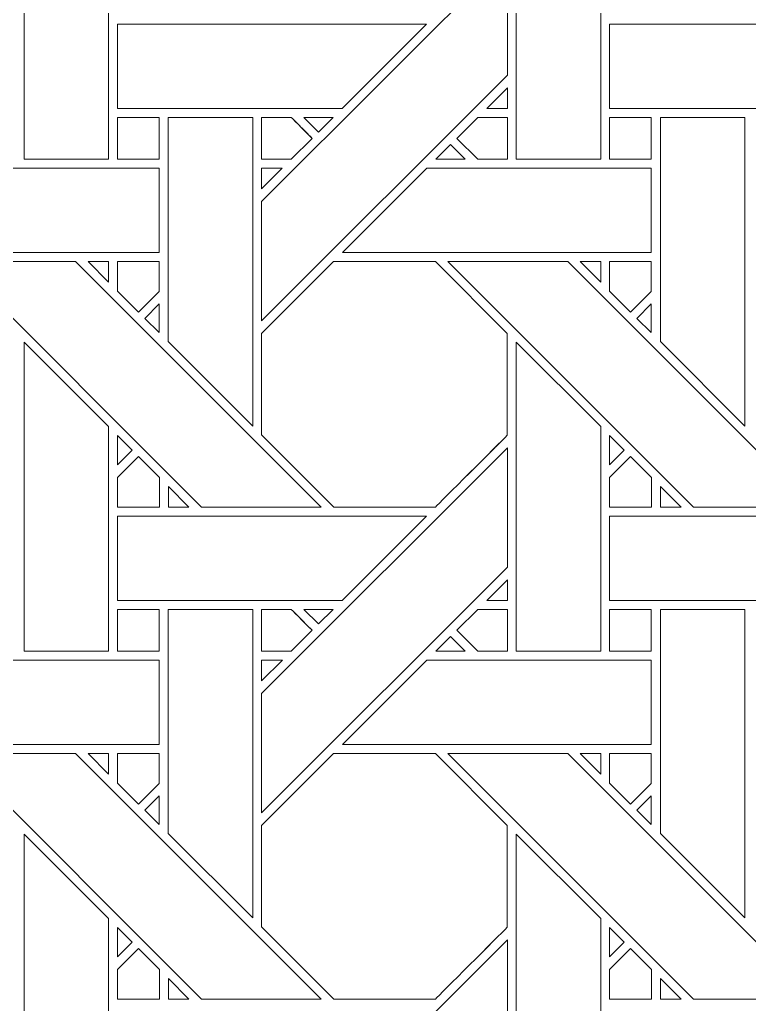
# Model space of a CAD drawing. Header units: inches. Extents: x 6.4 to 18.4, y 3.1 to 15.1.
# Drawn here: x 9.308 to 10.714, y 7.425 to 9.324 of the extents above; entities that cross this region are included whole.
import ezdxf

# ---------------------------------------------------------------- set-up
doc = ezdxf.new("R2010")
doc.units = ezdxf.units.IN
doc.header["$MEASUREMENT"] = 0
doc.layers.add('Design', color=7, linetype='Continuous', lineweight=0)

msp = doc.modelspace()

# ---------------------------------------------------------------- linework, layer by layer
at = {"layer": 'Design'}
for points, knots in [([(12.3829, 15.0948), (9.0691, 15.0948), (6.3829, 12.4085), (6.3829, 9.0948), (6.3829, 5.7811), (9.0691, 3.0948), (12.3829, 3.0948), (15.6966, 3.0948), (18.3829, 5.7811), (18.3829, 9.0948), (18.3829, 12.4085), (15.6966, 15.0948), (12.3829, 15.0948)], [0, 0, 0, 0, 1, 1, 1, 2, 2, 2, 3, 3, 3, 4, 4, 4, 4]), ([(12.3829, 14.3629), (9.4733, 14.3629), (7.1147, 12.0043), (7.1147, 9.0948), (7.1147, 6.1852), (9.4733, 3.8266), (12.3829, 3.8266), (15.2924, 3.8266), (17.651, 6.1852), (17.651, 9.0948), (17.651, 12.0043), (15.2924, 14.3629), (12.3829, 14.3629)], [0, 0, 0, 0, 1, 1, 1, 2, 2, 2, 3, 3, 3, 4, 4, 4, 4]), ([(9.4791, 9.4881), (9.4791, 9.4881), (9.4791, 9.0544), (9.4791, 9.0544), (9.4791, 9.0544), (9.3163, 9.0544), (9.3163, 9.0544), (9.3163, 9.0544), (9.3163, 9.6502), (9.3163, 9.6502), (9.3163, 9.6502), (9.4791, 9.4881), (9.4791, 9.4881)], [0, 0, 0, 0, 1, 1, 1, 2, 2, 2, 3, 3, 3, 4, 4, 4, 4]), ([(10.4278, 9.4881), (10.4278, 9.4881), (10.4278, 9.0544), (10.4278, 9.0544), (10.4278, 9.0544), (10.265, 9.0544), (10.265, 9.0544), (10.265, 9.0544), (10.265, 9.6502), (10.265, 9.6502), (10.265, 9.6502), (10.4278, 9.4881), (10.4278, 9.4881)], [0, 0, 0, 0, 1, 1, 1, 2, 2, 2, 3, 3, 3, 4, 4, 4, 4]), ([(9.7742, 8.9731), (9.7742, 8.9731), (10.2479, 9.4467), (10.2479, 9.4467), (10.2479, 9.4467), (10.2479, 9.2166), (10.2479, 9.2166), (10.2479, 9.2166), (9.7742, 8.743), (9.7742, 8.743), (9.7742, 8.743), (9.7742, 8.9731), (9.7742, 8.9731)], [0, 0, 0, 0, 1, 1, 1, 2, 2, 2, 3, 3, 3, 4, 4, 4, 4]), ([(9.4964, 9.1525), (9.4964, 9.1525), (9.4964, 9.3152), (9.4964, 9.3152), (9.4964, 9.3152), (10.0921, 9.3152), (10.0921, 9.3152), (10.0921, 9.3152), (9.9293, 9.1525), (9.9293, 9.1525), (9.9293, 9.1525), (9.4964, 9.1525), (9.4964, 9.1525)], [0, 0, 0, 0, 1, 1, 1, 2, 2, 2, 3, 3, 3, 4, 4, 4, 4]), ([(10.4451, 9.1525), (10.4451, 9.1525), (10.4451, 9.3152), (10.4451, 9.3152), (10.4451, 9.3152), (11.0408, 9.3152), (11.0408, 9.3152), (11.0408, 9.3152), (10.8781, 9.1525), (10.8781, 9.1525), (10.8781, 9.1525), (10.4451, 9.1525), (10.4451, 9.1525)], [0, 0, 0, 0, 1, 1, 1, 2, 2, 2, 3, 3, 3, 4, 4, 4, 4]), ([(10.2081, 9.1525), (10.2081, 9.1525), (10.2479, 9.1923), (10.2479, 9.1923), (10.2479, 9.1923), (10.2479, 9.1525), (10.2479, 9.1525), (10.2479, 9.1525), (10.2081, 9.1525), (10.2081, 9.1525)], [0, 0, 0, 0, 1, 1, 1, 2, 2, 2, 3, 3, 3, 3]), ([(9.4963, 9.0544), (9.4963, 9.0544), (9.4963, 9.1352), (9.4963, 9.1352), (9.4963, 9.1352), (9.5766, 9.1352), (9.5766, 9.1352), (9.5766, 9.1352), (9.5766, 9.0544), (9.5766, 9.0544), (9.5766, 9.0544), (9.4963, 9.0544), (9.4963, 9.0544)], [0, 0, 0, 0, 1, 1, 1, 2, 2, 2, 3, 3, 3, 4, 4, 4, 4]), ([(9.5766, 9.1352), (9.5766, 9.1352), (9.5766, 9.0544), (9.5766, 9.0544), (9.5766, 9.0544), (9.4963, 9.0544), (9.4963, 9.0544), (9.4963, 9.0544), (9.4963, 9.1352), (9.4963, 9.1352), (9.4963, 9.1352), (9.5766, 9.1352), (9.5766, 9.1352)], [0, 0, 0, 0, 1, 1, 1, 2, 2, 2, 3, 3, 3, 4, 4, 4, 4]), ([(9.7571, 9.1352), (9.7571, 9.1352), (9.7571, 8.5401), (9.7571, 8.5401), (9.7571, 8.5401), (9.5942, 8.703), (9.5942, 8.703), (9.5942, 8.703), (9.5942, 9.1352), (9.5942, 9.1352), (9.5942, 9.1352), (9.7571, 9.1352), (9.7571, 9.1352)], [0, 0, 0, 0, 1, 1, 1, 2, 2, 2, 3, 3, 3, 4, 4, 4, 4]), ([(9.8313, 9.1352), (9.8364, 9.1301), (9.8672, 9.0993), (9.8716, 9.0948), (9.8716, 9.0948), (9.8312, 9.0544), (9.8312, 9.0544), (9.8312, 9.0544), (9.7742, 9.0544), (9.7742, 9.0544), (9.7742, 9.0544), (9.7742, 9.1352), (9.7742, 9.1352), (9.7742, 9.1352), (9.8313, 9.1352), (9.8313, 9.1352)], [0, 0, 0, 0, 1, 1, 1, 2, 2, 2, 3, 3, 3, 4, 4, 4, 5, 5, 5, 5]), ([(9.8565, 9.11), (9.8565, 9.11), (9.8716, 9.0948), (9.8716, 9.0948), (9.8716, 9.0948), (9.8312, 9.0544), (9.8312, 9.0544), (9.8312, 9.0544), (9.7742, 9.0544), (9.7742, 9.0544), (9.7742, 9.0544), (9.7742, 9.1352), (9.7742, 9.1352), (9.7742, 9.1352), (9.8313, 9.1352), (9.8313, 9.1352), (9.8368, 9.1297), (9.847, 9.1195), (9.8565, 9.11)], [0, 0, 0, 0, 1, 1, 1, 2, 2, 2, 3, 3, 3, 4, 4, 4, 5, 5, 5, 6, 6, 6, 6]), ([(9.8556, 9.1352), (9.8556, 9.1352), (9.9121, 9.1352), (9.9121, 9.1352), (9.9121, 9.1352), (9.8838, 9.107), (9.8838, 9.107), (9.8838, 9.107), (9.8556, 9.1352), (9.8556, 9.1352)], [0, 0, 0, 0, 1, 1, 1, 2, 2, 2, 3, 3, 3, 3]), ([(10.2479, 9.1352), (10.2479, 9.1352), (10.2479, 9.0544), (10.2479, 9.0544), (10.2479, 9.0544), (10.1907, 9.0544), (10.1907, 9.0544), (10.1907, 9.0544), (10.1504, 9.0948), (10.1504, 9.0948), (10.1504, 9.0948), (10.1908, 9.1352), (10.1908, 9.1352), (10.1908, 9.1352), (10.2479, 9.1352), (10.2479, 9.1352)], [0, 0, 0, 0, 1, 1, 1, 2, 2, 2, 3, 3, 3, 4, 4, 4, 5, 5, 5, 5]), ([(10.1504, 9.0948), (10.1504, 9.0948), (10.1908, 9.1352), (10.1908, 9.1352), (10.1908, 9.1352), (10.2479, 9.1352), (10.2479, 9.1352), (10.2479, 9.1352), (10.2479, 9.0544), (10.2479, 9.0544), (10.2479, 9.0544), (10.1907, 9.0544), (10.1907, 9.0544), (10.1907, 9.0544), (10.1504, 9.0948), (10.1504, 9.0948)], [0, 0, 0, 0, 1, 1, 1, 2, 2, 2, 3, 3, 3, 4, 4, 4, 5, 5, 5, 5]), ([(10.4451, 9.0544), (10.4451, 9.0544), (10.4451, 9.1352), (10.4451, 9.1352), (10.4451, 9.1352), (10.5253, 9.1352), (10.5253, 9.1352), (10.5253, 9.1352), (10.5253, 9.0544), (10.5253, 9.0544), (10.5253, 9.0544), (10.4451, 9.0544), (10.4451, 9.0544)], [0, 0, 0, 0, 1, 1, 1, 2, 2, 2, 3, 3, 3, 4, 4, 4, 4]), ([(10.4451, 9.1352), (10.4451, 9.1352), (10.5253, 9.1352), (10.5253, 9.1352), (10.5253, 9.1352), (10.5253, 9.0544), (10.5253, 9.0544), (10.5253, 9.0544), (10.4451, 9.0544), (10.4451, 9.0544), (10.4451, 9.0544), (10.4451, 9.1352), (10.4451, 9.1352)], [0, 0, 0, 0, 1, 1, 1, 2, 2, 2, 3, 3, 3, 4, 4, 4, 4]), ([(10.7058, 9.1352), (10.7058, 9.1352), (10.7058, 8.5401), (10.7058, 8.5401), (10.7058, 8.5401), (10.5429, 8.703), (10.5429, 8.703), (10.5429, 8.703), (10.5429, 9.1352), (10.5429, 9.1352), (10.5429, 9.1352), (10.7058, 9.1352), (10.7058, 9.1352)], [0, 0, 0, 0, 1, 1, 1, 2, 2, 2, 3, 3, 3, 4, 4, 4, 4]), ([(10.1665, 9.0544), (10.1665, 9.0544), (10.1101, 9.0544), (10.1101, 9.0544), (10.1101, 9.0544), (10.1383, 9.0827), (10.1383, 9.0827), (10.1383, 9.0827), (10.1665, 9.0544), (10.1665, 9.0544)], [0, 0, 0, 0, 1, 1, 1, 2, 2, 2, 3, 3, 3, 3]), ([(9.1442, 9.0373), (9.1442, 9.0373), (9.5766, 9.0373), (9.5766, 9.0373), (9.5766, 9.0373), (9.5766, 8.8745), (9.5766, 8.8745), (9.5766, 8.8745), (8.9813, 8.8745), (8.9813, 8.8745), (8.9813, 8.8745), (9.1442, 9.0373), (9.1442, 9.0373)], [0, 0, 0, 0, 1, 1, 1, 2, 2, 2, 3, 3, 3, 4, 4, 4, 4]), ([(9.814, 9.0373), (9.814, 9.0373), (9.7742, 8.9974), (9.7742, 8.9974), (9.7742, 8.9974), (9.7742, 9.0373), (9.7742, 9.0373), (9.7742, 9.0373), (9.814, 9.0373), (9.814, 9.0373)], [0, 0, 0, 0, 1, 1, 1, 2, 2, 2, 3, 3, 3, 3]), ([(10.0929, 9.0373), (10.0929, 9.0373), (10.5253, 9.0373), (10.5253, 9.0373), (10.5253, 9.0373), (10.5253, 8.8745), (10.5253, 8.8745), (10.5253, 8.8745), (9.9301, 8.8745), (9.9301, 8.8745), (9.9301, 8.8745), (10.0929, 9.0373), (10.0929, 9.0373)], [0, 0, 0, 0, 1, 1, 1, 2, 2, 2, 3, 3, 3, 4, 4, 4, 4]), ([(9.4156, 8.8573), (9.4156, 8.8573), (9.8892, 8.3837), (9.8892, 8.3837), (9.8892, 8.3837), (9.6582, 8.3837), (9.6582, 8.3837), (9.6582, 8.3837), (9.1846, 8.8573), (9.1846, 8.8573), (9.1846, 8.8573), (9.4156, 8.8573), (9.4156, 8.8573)], [0, 0, 0, 0, 1, 1, 1, 2, 2, 2, 3, 3, 3, 4, 4, 4, 4]), ([(9.4791, 8.8573), (9.4791, 8.8573), (9.4791, 8.8175), (9.4791, 8.8175), (9.4791, 8.8175), (9.4397, 8.8573), (9.4397, 8.8573), (9.4397, 8.8573), (9.4791, 8.8573), (9.4791, 8.8573)], [0, 0, 0, 0, 1, 1, 1, 2, 2, 2, 3, 3, 3, 3]), ([(9.4963, 8.8001), (9.4963, 8.8001), (9.4963, 8.8573), (9.4963, 8.8573), (9.4963, 8.8573), (9.5766, 8.8573), (9.5766, 8.8573), (9.5766, 8.8573), (9.5766, 8.7997), (9.5766, 8.7997), (9.5766, 8.7997), (9.5366, 8.7598), (9.5366, 8.7598), (9.5366, 8.7598), (9.4963, 8.8001), (9.4963, 8.8001)], [0, 0, 0, 0, 1, 1, 1, 2, 2, 2, 3, 3, 3, 4, 4, 4, 5, 5, 5, 5]), ([(9.5366, 8.7598), (9.5366, 8.7598), (9.4963, 8.8001), (9.4963, 8.8001), (9.4963, 8.8001), (9.4963, 8.8573), (9.4963, 8.8573), (9.4963, 8.8573), (9.5766, 8.8573), (9.5766, 8.8573), (9.5766, 8.8573), (9.5766, 8.7997), (9.5766, 8.7997), (9.5766, 8.7997), (9.5366, 8.7598), (9.5366, 8.7598)], [0, 0, 0, 0, 1, 1, 1, 2, 2, 2, 3, 3, 3, 4, 4, 4, 5, 5, 5, 5]), ([(9.9129, 8.8573), (9.9129, 8.8573), (10.1091, 8.8573), (10.1091, 8.8573), (10.1091, 8.8573), (10.2478, 8.7186), (10.2478, 8.7186), (10.2478, 8.7186), (10.2478, 8.5224), (10.2478, 8.5224), (10.23, 8.5044), (10.1181, 8.3927), (10.1091, 8.3837), (10.1091, 8.3837), (9.9134, 8.3837), (9.9134, 8.3837), (9.9134, 8.3837), (9.7742, 8.5229), (9.7742, 8.5229), (9.7742, 8.5229), (9.7742, 8.7186), (9.7742, 8.7186), (9.7742, 8.7186), (9.9129, 8.8573), (9.9129, 8.8573)], [0, 0, 0, 0, 1, 1, 1, 2, 2, 2, 3, 3, 3, 4, 4, 4, 5, 5, 5, 6, 6, 6, 7, 7, 7, 8, 8, 8, 8]), ([(9.7742, 8.7186), (9.7742, 8.7186), (9.9129, 8.8573), (9.9129, 8.8573), (9.9129, 8.8573), (10.1091, 8.8573), (10.1091, 8.8573), (10.1091, 8.8573), (10.2478, 8.7186), (10.2478, 8.7186), (10.2478, 8.7186), (10.2478, 8.5224), (10.2478, 8.5224), (10.2302, 8.5046), (10.1183, 8.3929), (10.1091, 8.3837), (10.1091, 8.3837), (9.9134, 8.3837), (9.9134, 8.3837), (9.9134, 8.3837), (9.7742, 8.5229), (9.7742, 8.5229), (9.7742, 8.5229), (9.7742, 8.7186), (9.7742, 8.7186)], [0, 0, 0, 0, 1, 1, 1, 2, 2, 2, 3, 3, 3, 4, 4, 4, 5, 5, 5, 6, 6, 6, 7, 7, 7, 8, 8, 8, 8]), ([(10.1334, 8.8573), (10.1334, 8.8573), (10.3643, 8.8573), (10.3643, 8.8573), (10.3643, 8.8573), (10.8379, 8.3837), (10.8379, 8.3837), (10.8379, 8.3837), (10.6069, 8.3837), (10.6069, 8.3837), (10.6069, 8.3837), (10.1334, 8.8573), (10.1334, 8.8573)], [0, 0, 0, 0, 1, 1, 1, 2, 2, 2, 3, 3, 3, 4, 4, 4, 4]), ([(10.4279, 8.8573), (10.4279, 8.8573), (10.4279, 8.8175), (10.4279, 8.8175), (10.4279, 8.8175), (10.3884, 8.8573), (10.3884, 8.8573), (10.3884, 8.8573), (10.4279, 8.8573), (10.4279, 8.8573)], [0, 0, 0, 0, 1, 1, 1, 2, 2, 2, 3, 3, 3, 3]), ([(10.5253, 8.8573), (10.5253, 8.8573), (10.5253, 8.7997), (10.5253, 8.7997), (10.5253, 8.7997), (10.4854, 8.7598), (10.4854, 8.7598), (10.4854, 8.7598), (10.445, 8.8001), (10.445, 8.8001), (10.445, 8.8001), (10.445, 8.8573), (10.445, 8.8573), (10.445, 8.8573), (10.5253, 8.8573), (10.5253, 8.8573)], [0, 0, 0, 0, 1, 1, 1, 2, 2, 2, 3, 3, 3, 4, 4, 4, 5, 5, 5, 5]), ([(10.4854, 8.7598), (10.4854, 8.7598), (10.445, 8.8001), (10.445, 8.8001), (10.445, 8.8001), (10.445, 8.8573), (10.445, 8.8573), (10.445, 8.8573), (10.5253, 8.8573), (10.5253, 8.8573), (10.5253, 8.8573), (10.5253, 8.7997), (10.5253, 8.7997), (10.5253, 8.7997), (10.4854, 8.7598), (10.4854, 8.7598)], [0, 0, 0, 0, 1, 1, 1, 2, 2, 2, 3, 3, 3, 4, 4, 4, 5, 5, 5, 5]), ([(9.5766, 8.7755), (9.5766, 8.7755), (9.5766, 8.7203), (9.5766, 8.7203), (9.5766, 8.7203), (9.5488, 8.7477), (9.5488, 8.7477), (9.5488, 8.7477), (9.5766, 8.7755), (9.5766, 8.7755)], [0, 0, 0, 0, 1, 1, 1, 2, 2, 2, 3, 3, 3, 3]), ([(10.5253, 8.7755), (10.5253, 8.7755), (10.5253, 8.7203), (10.5253, 8.7203), (10.5253, 8.7203), (10.4976, 8.7477), (10.4976, 8.7477), (10.4976, 8.7477), (10.5253, 8.7755), (10.5253, 8.7755)], [0, 0, 0, 0, 1, 1, 1, 2, 2, 2, 3, 3, 3, 3]), ([(9.4791, 8.5394), (9.4791, 8.5394), (9.4791, 8.1057), (9.4791, 8.1057), (9.4791, 8.1057), (9.3163, 8.1057), (9.3163, 8.1057), (9.3163, 8.1057), (9.3163, 8.7015), (9.3163, 8.7015), (9.3163, 8.7015), (9.4791, 8.5394), (9.4791, 8.5394)], [0, 0, 0, 0, 1, 1, 1, 2, 2, 2, 3, 3, 3, 4, 4, 4, 4]), ([(10.4278, 8.5394), (10.4278, 8.5394), (10.4278, 8.1057), (10.4278, 8.1057), (10.4278, 8.1057), (10.265, 8.1057), (10.265, 8.1057), (10.265, 8.1057), (10.265, 8.7015), (10.265, 8.7015), (10.265, 8.7015), (10.4278, 8.5394), (10.4278, 8.5394)], [0, 0, 0, 0, 1, 1, 1, 2, 2, 2, 3, 3, 3, 4, 4, 4, 4]), ([(9.4964, 8.4651), (9.4964, 8.4651), (9.4964, 8.5219), (9.4964, 8.5219), (9.4964, 8.5219), (9.5246, 8.4933), (9.5246, 8.4933), (9.5246, 8.4933), (9.4964, 8.4651), (9.4964, 8.4651)], [0, 0, 0, 0, 1, 1, 1, 2, 2, 2, 3, 3, 3, 3]), ([(10.4733, 8.4933), (10.4733, 8.4933), (10.4451, 8.4651), (10.4451, 8.4651), (10.4451, 8.4651), (10.4451, 8.5219), (10.4451, 8.5219), (10.4451, 8.5219), (10.4733, 8.4933), (10.4733, 8.4933)], [0, 0, 0, 0, 1, 1, 1, 2, 2, 2, 3, 3, 3, 3]), ([(9.7742, 8.0244), (9.7742, 8.0244), (10.2479, 8.498), (10.2479, 8.498), (10.2479, 8.498), (10.2479, 8.2679), (10.2479, 8.2679), (10.2479, 8.2679), (9.7742, 7.7943), (9.7742, 7.7943), (9.7742, 7.7943), (9.7742, 8.0244), (9.7742, 8.0244)], [0, 0, 0, 0, 1, 1, 1, 2, 2, 2, 3, 3, 3, 4, 4, 4, 4]), ([(9.4963, 8.3834), (9.4963, 8.3834), (9.4963, 8.4407), (9.4963, 8.4407), (9.4963, 8.4407), (9.5367, 8.4811), (9.5367, 8.4811), (9.5367, 8.4811), (9.577, 8.4407), (9.577, 8.4407), (9.577, 8.4407), (9.577, 8.3834), (9.577, 8.3834), (9.577, 8.3834), (9.4963, 8.3834), (9.4963, 8.3834)], [0, 0, 0, 0, 1, 1, 1, 2, 2, 2, 3, 3, 3, 4, 4, 4, 5, 5, 5, 5]), ([(9.5367, 8.4811), (9.5367, 8.4811), (9.577, 8.4407), (9.577, 8.4407), (9.577, 8.4407), (9.577, 8.3834), (9.577, 8.3834), (9.577, 8.3834), (9.4963, 8.3834), (9.4963, 8.3834), (9.4963, 8.3834), (9.4963, 8.4407), (9.4963, 8.4407), (9.4963, 8.4407), (9.5367, 8.4811), (9.5367, 8.4811)], [0, 0, 0, 0, 1, 1, 1, 2, 2, 2, 3, 3, 3, 4, 4, 4, 5, 5, 5, 5]), ([(10.4451, 8.3834), (10.4451, 8.3834), (10.4451, 8.4407), (10.4451, 8.4407), (10.4451, 8.4407), (10.4854, 8.4811), (10.4854, 8.4811), (10.4854, 8.4811), (10.5257, 8.4407), (10.5257, 8.4407), (10.5257, 8.4407), (10.5257, 8.3834), (10.5257, 8.3834), (10.5257, 8.3834), (10.4451, 8.3834), (10.4451, 8.3834)], [0, 0, 0, 0, 1, 1, 1, 2, 2, 2, 3, 3, 3, 4, 4, 4, 5, 5, 5, 5]), ([(10.4451, 8.4407), (10.4451, 8.4407), (10.4854, 8.4811), (10.4854, 8.4811), (10.4854, 8.4811), (10.5257, 8.4407), (10.5257, 8.4407), (10.5257, 8.4407), (10.5257, 8.3834), (10.5257, 8.3834), (10.5257, 8.3834), (10.4451, 8.3834), (10.4451, 8.3834), (10.4451, 8.3834), (10.4451, 8.4407), (10.4451, 8.4407)], [0, 0, 0, 0, 1, 1, 1, 2, 2, 2, 3, 3, 3, 4, 4, 4, 5, 5, 5, 5]), ([(9.5943, 8.3837), (9.5943, 8.3837), (9.5943, 8.4235), (9.5943, 8.4235), (9.5943, 8.4235), (9.634, 8.3837), (9.634, 8.3837), (9.634, 8.3837), (9.5943, 8.3837), (9.5943, 8.3837)], [0, 0, 0, 0, 1, 1, 1, 2, 2, 2, 3, 3, 3, 3]), ([(10.5827, 8.3837), (10.5827, 8.3837), (10.543, 8.3837), (10.543, 8.3837), (10.543, 8.3837), (10.543, 8.4235), (10.543, 8.4235), (10.543, 8.4235), (10.5827, 8.3837), (10.5827, 8.3837)], [0, 0, 0, 0, 1, 1, 1, 2, 2, 2, 3, 3, 3, 3]), ([(9.4964, 8.2037), (9.4964, 8.2037), (9.4964, 8.3664), (9.4964, 8.3664), (9.4964, 8.3664), (10.0921, 8.3664), (10.0921, 8.3664), (10.0921, 8.3664), (9.9293, 8.2037), (9.9293, 8.2037), (9.9293, 8.2037), (9.4964, 8.2037), (9.4964, 8.2037)], [0, 0, 0, 0, 1, 1, 1, 2, 2, 2, 3, 3, 3, 4, 4, 4, 4]), ([(10.4451, 8.2037), (10.4451, 8.2037), (10.4451, 8.3664), (10.4451, 8.3664), (10.4451, 8.3664), (11.0408, 8.3664), (11.0408, 8.3664), (11.0408, 8.3664), (10.8781, 8.2037), (10.8781, 8.2037), (10.8781, 8.2037), (10.4451, 8.2037), (10.4451, 8.2037)], [0, 0, 0, 0, 1, 1, 1, 2, 2, 2, 3, 3, 3, 4, 4, 4, 4]), ([(10.2081, 8.2038), (10.2081, 8.2038), (10.2479, 8.2435), (10.2479, 8.2435), (10.2479, 8.2435), (10.2479, 8.2038), (10.2479, 8.2038), (10.2479, 8.2038), (10.2081, 8.2038), (10.2081, 8.2038)], [0, 0, 0, 0, 1, 1, 1, 2, 2, 2, 3, 3, 3, 3]), ([(9.4963, 8.1057), (9.4963, 8.1057), (9.4963, 8.1865), (9.4963, 8.1865), (9.4963, 8.1865), (9.5766, 8.1865), (9.5766, 8.1865), (9.5766, 8.1865), (9.5766, 8.1057), (9.5766, 8.1057), (9.5766, 8.1057), (9.4963, 8.1057), (9.4963, 8.1057)], [0, 0, 0, 0, 1, 1, 1, 2, 2, 2, 3, 3, 3, 4, 4, 4, 4]), ([(9.5766, 8.1865), (9.5766, 8.1865), (9.5766, 8.1057), (9.5766, 8.1057), (9.5766, 8.1057), (9.4963, 8.1057), (9.4963, 8.1057), (9.4963, 8.1057), (9.4963, 8.1865), (9.4963, 8.1865), (9.4963, 8.1865), (9.5766, 8.1865), (9.5766, 8.1865)], [0, 0, 0, 0, 1, 1, 1, 2, 2, 2, 3, 3, 3, 4, 4, 4, 4]), ([(9.7571, 8.1865), (9.7571, 8.1865), (9.7571, 7.5914), (9.7571, 7.5914), (9.7571, 7.5914), (9.5942, 7.7543), (9.5942, 7.7543), (9.5942, 7.7543), (9.5942, 8.1865), (9.5942, 8.1865), (9.5942, 8.1865), (9.7571, 8.1865), (9.7571, 8.1865)], [0, 0, 0, 0, 1, 1, 1, 2, 2, 2, 3, 3, 3, 4, 4, 4, 4]), ([(9.8313, 8.1865), (9.8364, 8.1813), (9.8672, 8.1505), (9.8716, 8.1461), (9.8716, 8.1461), (9.8312, 8.1057), (9.8312, 8.1057), (9.8312, 8.1057), (9.7742, 8.1057), (9.7742, 8.1057), (9.7742, 8.1057), (9.7742, 8.1865), (9.7742, 8.1865), (9.7742, 8.1865), (9.8313, 8.1865), (9.8313, 8.1865)], [0, 0, 0, 0, 1, 1, 1, 2, 2, 2, 3, 3, 3, 4, 4, 4, 5, 5, 5, 5]), ([(9.7742, 8.1865), (9.7742, 8.1865), (9.8313, 8.1865), (9.8313, 8.1865), (9.8369, 8.1809), (9.8716, 8.1461), (9.8716, 8.1461), (9.8716, 8.1461), (9.8312, 8.1057), (9.8312, 8.1057), (9.8312, 8.1057), (9.7742, 8.1057), (9.7742, 8.1057), (9.7742, 8.1057), (9.7742, 8.1865), (9.7742, 8.1865)], [0, 0, 0, 0, 1, 1, 1, 2, 2, 2, 3, 3, 3, 4, 4, 4, 5, 5, 5, 5]), ([(9.9121, 8.1865), (9.9121, 8.1865), (9.8838, 8.1583), (9.8838, 8.1583), (9.8838, 8.1583), (9.8556, 8.1865), (9.8556, 8.1865), (9.8556, 8.1865), (9.9121, 8.1865), (9.9121, 8.1865)], [0, 0, 0, 0, 1, 1, 1, 2, 2, 2, 3, 3, 3, 3]), ([(10.2479, 8.1865), (10.2479, 8.1865), (10.2479, 8.1057), (10.2479, 8.1057), (10.2479, 8.1057), (10.1907, 8.1057), (10.1907, 8.1057), (10.1907, 8.1057), (10.1504, 8.1461), (10.1504, 8.1461), (10.1504, 8.1461), (10.1908, 8.1865), (10.1908, 8.1865), (10.1908, 8.1865), (10.2479, 8.1865), (10.2479, 8.1865)], [0, 0, 0, 0, 1, 1, 1, 2, 2, 2, 3, 3, 3, 4, 4, 4, 5, 5, 5, 5]), ([(10.1504, 8.1461), (10.1504, 8.1461), (10.1908, 8.1865), (10.1908, 8.1865), (10.1908, 8.1865), (10.2479, 8.1865), (10.2479, 8.1865), (10.2479, 8.1865), (10.2479, 8.1057), (10.2479, 8.1057), (10.2479, 8.1057), (10.1907, 8.1057), (10.1907, 8.1057), (10.1907, 8.1057), (10.1504, 8.1461), (10.1504, 8.1461)], [0, 0, 0, 0, 1, 1, 1, 2, 2, 2, 3, 3, 3, 4, 4, 4, 5, 5, 5, 5]), ([(10.4451, 8.1057), (10.4451, 8.1057), (10.4451, 8.1865), (10.4451, 8.1865), (10.4451, 8.1865), (10.5253, 8.1865), (10.5253, 8.1865), (10.5253, 8.1865), (10.5253, 8.1057), (10.5253, 8.1057), (10.5253, 8.1057), (10.4451, 8.1057), (10.4451, 8.1057)], [0, 0, 0, 0, 1, 1, 1, 2, 2, 2, 3, 3, 3, 4, 4, 4, 4]), ([(10.4451, 8.1865), (10.4451, 8.1865), (10.5253, 8.1865), (10.5253, 8.1865), (10.5253, 8.1865), (10.5253, 8.1057), (10.5253, 8.1057), (10.5253, 8.1057), (10.4451, 8.1057), (10.4451, 8.1057), (10.4451, 8.1057), (10.4451, 8.1865), (10.4451, 8.1865)], [0, 0, 0, 0, 1, 1, 1, 2, 2, 2, 3, 3, 3, 4, 4, 4, 4]), ([(10.7058, 8.1865), (10.7058, 8.1865), (10.7058, 7.5914), (10.7058, 7.5914), (10.7058, 7.5914), (10.5429, 7.7543), (10.5429, 7.7543), (10.5429, 7.7543), (10.5429, 8.1865), (10.5429, 8.1865), (10.5429, 8.1865), (10.7058, 8.1865), (10.7058, 8.1865)], [0, 0, 0, 0, 1, 1, 1, 2, 2, 2, 3, 3, 3, 4, 4, 4, 4]), ([(10.1666, 8.1057), (10.1666, 8.1057), (10.11, 8.1057), (10.11, 8.1057), (10.11, 8.1057), (10.1383, 8.1339), (10.1383, 8.1339), (10.1383, 8.1339), (10.1666, 8.1057), (10.1666, 8.1057)], [0, 0, 0, 0, 1, 1, 1, 2, 2, 2, 3, 3, 3, 3]), ([(9.1442, 8.0885), (9.1442, 8.0885), (9.5766, 8.0885), (9.5766, 8.0885), (9.5766, 8.0885), (9.5766, 7.9257), (9.5766, 7.9257), (9.5766, 7.9257), (8.9813, 7.9257), (8.9813, 7.9257), (8.9813, 7.9257), (9.1442, 8.0885), (9.1442, 8.0885)], [0, 0, 0, 0, 1, 1, 1, 2, 2, 2, 3, 3, 3, 4, 4, 4, 4]), ([(9.8141, 8.0885), (9.8141, 8.0885), (9.7742, 8.0487), (9.7742, 8.0487), (9.7742, 8.0487), (9.7742, 8.0885), (9.7742, 8.0885), (9.7742, 8.0885), (9.8141, 8.0885), (9.8141, 8.0885)], [0, 0, 0, 0, 1, 1, 1, 2, 2, 2, 3, 3, 3, 3]), ([(10.0929, 8.0885), (10.0929, 8.0885), (10.5253, 8.0885), (10.5253, 8.0885), (10.5253, 8.0885), (10.5253, 7.9257), (10.5253, 7.9257), (10.5253, 7.9257), (9.9301, 7.9257), (9.9301, 7.9257), (9.9301, 7.9257), (10.0929, 8.0885), (10.0929, 8.0885)], [0, 0, 0, 0, 1, 1, 1, 2, 2, 2, 3, 3, 3, 4, 4, 4, 4]), ([(9.1846, 7.9086), (9.1846, 7.9086), (9.4156, 7.9086), (9.4156, 7.9086), (9.4156, 7.9086), (9.8892, 7.435), (9.8892, 7.435), (9.8892, 7.435), (9.6582, 7.435), (9.6582, 7.435), (9.6582, 7.435), (9.1846, 7.9086), (9.1846, 7.9086)], [0, 0, 0, 0, 1, 1, 1, 2, 2, 2, 3, 3, 3, 4, 4, 4, 4]), ([(9.4791, 7.9086), (9.4791, 7.9086), (9.4791, 7.8688), (9.4791, 7.8688), (9.4791, 7.8688), (9.4397, 7.9086), (9.4397, 7.9086), (9.4397, 7.9086), (9.4791, 7.9086), (9.4791, 7.9086)], [0, 0, 0, 0, 1, 1, 1, 2, 2, 2, 3, 3, 3, 3]), ([(9.4963, 7.8514), (9.4963, 7.8514), (9.4963, 7.9086), (9.4963, 7.9086), (9.4963, 7.9086), (9.5766, 7.9086), (9.5766, 7.9086), (9.5766, 7.9086), (9.5766, 7.851), (9.5766, 7.851), (9.5766, 7.851), (9.5366, 7.8111), (9.5366, 7.8111), (9.5366, 7.8111), (9.4963, 7.8514), (9.4963, 7.8514)], [0, 0, 0, 0, 1, 1, 1, 2, 2, 2, 3, 3, 3, 4, 4, 4, 5, 5, 5, 5]), ([(9.5366, 7.8111), (9.5366, 7.8111), (9.4963, 7.8514), (9.4963, 7.8514), (9.4963, 7.8514), (9.4963, 7.9086), (9.4963, 7.9086), (9.4963, 7.9086), (9.5766, 7.9086), (9.5766, 7.9086), (9.5766, 7.9086), (9.5766, 7.851), (9.5766, 7.851), (9.5766, 7.851), (9.5366, 7.8111), (9.5366, 7.8111)], [0, 0, 0, 0, 1, 1, 1, 2, 2, 2, 3, 3, 3, 4, 4, 4, 5, 5, 5, 5]), ([(9.9129, 7.9086), (9.9129, 7.9086), (10.1091, 7.9086), (10.1091, 7.9086), (10.1091, 7.9086), (10.2478, 7.7699), (10.2478, 7.7699), (10.2478, 7.7699), (10.2478, 7.5737), (10.2478, 7.5737), (10.23, 7.5557), (10.1181, 7.444), (10.1091, 7.435), (10.1091, 7.435), (9.9134, 7.435), (9.9134, 7.435), (9.9134, 7.435), (9.7742, 7.5742), (9.7742, 7.5742), (9.7742, 7.5742), (9.7742, 7.7699), (9.7742, 7.7699), (9.7742, 7.7699), (9.9129, 7.9086), (9.9129, 7.9086)], [0, 0, 0, 0, 1, 1, 1, 2, 2, 2, 3, 3, 3, 4, 4, 4, 5, 5, 5, 6, 6, 6, 7, 7, 7, 8, 8, 8, 8]), ([(9.7742, 7.5742), (9.7742, 7.5742), (9.7742, 7.7699), (9.7742, 7.7699), (9.7742, 7.7699), (9.9129, 7.9086), (9.9129, 7.9086), (9.9129, 7.9086), (10.1091, 7.9086), (10.1091, 7.9086), (10.1091, 7.9086), (10.2478, 7.7699), (10.2478, 7.7699), (10.2478, 7.7699), (10.2478, 7.5737), (10.2478, 7.5737), (10.2301, 7.5558), (10.1182, 7.444), (10.1091, 7.435), (10.1091, 7.435), (9.9134, 7.435), (9.9134, 7.435), (9.9134, 7.435), (9.7742, 7.5742), (9.7742, 7.5742)], [0, 0, 0, 0, 1, 1, 1, 2, 2, 2, 3, 3, 3, 4, 4, 4, 5, 5, 5, 6, 6, 6, 7, 7, 7, 8, 8, 8, 8]), ([(10.1334, 7.9086), (10.1334, 7.9086), (10.3643, 7.9086), (10.3643, 7.9086), (10.3643, 7.9086), (10.838, 7.435), (10.838, 7.435), (10.838, 7.435), (10.6069, 7.435), (10.6069, 7.435), (10.6069, 7.435), (10.1334, 7.9086), (10.1334, 7.9086)], [0, 0, 0, 0, 1, 1, 1, 2, 2, 2, 3, 3, 3, 4, 4, 4, 4]), ([(10.4279, 7.9086), (10.4279, 7.9086), (10.4279, 7.8688), (10.4279, 7.8688), (10.4279, 7.8688), (10.3884, 7.9086), (10.3884, 7.9086), (10.3884, 7.9086), (10.4279, 7.9086), (10.4279, 7.9086)], [0, 0, 0, 0, 1, 1, 1, 2, 2, 2, 3, 3, 3, 3]), ([(10.5253, 7.9086), (10.5253, 7.9086), (10.5253, 7.851), (10.5253, 7.851), (10.5253, 7.851), (10.4854, 7.8111), (10.4854, 7.8111), (10.4854, 7.8111), (10.445, 7.8514), (10.445, 7.8514), (10.445, 7.8514), (10.445, 7.9086), (10.445, 7.9086), (10.445, 7.9086), (10.5253, 7.9086), (10.5253, 7.9086)], [0, 0, 0, 0, 1, 1, 1, 2, 2, 2, 3, 3, 3, 4, 4, 4, 5, 5, 5, 5]), ([(10.4854, 7.8111), (10.4854, 7.8111), (10.445, 7.8514), (10.445, 7.8514), (10.445, 7.8514), (10.445, 7.9086), (10.445, 7.9086), (10.445, 7.9086), (10.5253, 7.9086), (10.5253, 7.9086), (10.5253, 7.9086), (10.5253, 7.851), (10.5253, 7.851), (10.5253, 7.851), (10.4854, 7.8111), (10.4854, 7.8111)], [0, 0, 0, 0, 1, 1, 1, 2, 2, 2, 3, 3, 3, 4, 4, 4, 5, 5, 5, 5]), ([(9.5766, 7.8268), (9.5766, 7.8268), (9.5766, 7.7716), (9.5766, 7.7716), (9.5766, 7.7716), (9.5488, 7.799), (9.5488, 7.799), (9.5488, 7.799), (9.5766, 7.8268), (9.5766, 7.8268)], [0, 0, 0, 0, 1, 1, 1, 2, 2, 2, 3, 3, 3, 3]), ([(10.5253, 7.8268), (10.5253, 7.8268), (10.5253, 7.7716), (10.5253, 7.7716), (10.5253, 7.7716), (10.4976, 7.799), (10.4976, 7.799), (10.4976, 7.799), (10.5253, 7.8268), (10.5253, 7.8268)], [0, 0, 0, 0, 1, 1, 1, 2, 2, 2, 3, 3, 3, 3]), ([(9.4791, 7.5906), (9.4791, 7.5906), (9.4791, 7.157), (9.4791, 7.157), (9.4791, 7.157), (9.3163, 7.157), (9.3163, 7.157), (9.3163, 7.157), (9.3163, 7.7528), (9.3163, 7.7528), (9.3163, 7.7528), (9.4791, 7.5906), (9.4791, 7.5906)], [0, 0, 0, 0, 1, 1, 1, 2, 2, 2, 3, 3, 3, 4, 4, 4, 4]), ([(10.4278, 7.5906), (10.4278, 7.5906), (10.4278, 7.157), (10.4278, 7.157), (10.4278, 7.157), (10.265, 7.157), (10.265, 7.157), (10.265, 7.157), (10.265, 7.7528), (10.265, 7.7528), (10.265, 7.7528), (10.4278, 7.5906), (10.4278, 7.5906)], [0, 0, 0, 0, 1, 1, 1, 2, 2, 2, 3, 3, 3, 4, 4, 4, 4]), ([(9.4964, 7.5164), (9.4964, 7.5164), (9.4964, 7.5732), (9.4964, 7.5732), (9.4964, 7.5732), (9.5246, 7.5446), (9.5246, 7.5446), (9.5246, 7.5446), (9.4964, 7.5164), (9.4964, 7.5164)], [0, 0, 0, 0, 1, 1, 1, 2, 2, 2, 3, 3, 3, 3]), ([(10.4451, 7.5164), (10.4451, 7.5164), (10.4451, 7.5732), (10.4451, 7.5732), (10.4451, 7.5732), (10.4733, 7.5446), (10.4733, 7.5446), (10.4733, 7.5446), (10.4451, 7.5164), (10.4451, 7.5164)], [0, 0, 0, 0, 1, 1, 1, 2, 2, 2, 3, 3, 3, 3]), ([(9.7742, 7.0756), (9.7742, 7.0756), (10.2479, 7.5492), (10.2479, 7.5492), (10.2479, 7.5492), (10.2479, 7.3192), (10.2479, 7.3192), (10.2479, 7.3192), (9.7742, 6.8455), (9.7742, 6.8455), (9.7742, 6.8455), (9.7742, 7.0756), (9.7742, 7.0756)], [0, 0, 0, 0, 1, 1, 1, 2, 2, 2, 3, 3, 3, 4, 4, 4, 4]), ([(9.4963, 7.4347), (9.4963, 7.4347), (9.4963, 7.492), (9.4963, 7.492), (9.4963, 7.492), (9.5367, 7.5323), (9.5367, 7.5323), (9.5367, 7.5323), (9.577, 7.492), (9.577, 7.492), (9.577, 7.492), (9.577, 7.4347), (9.577, 7.4347), (9.577, 7.4347), (9.4963, 7.4347), (9.4963, 7.4347)], [0, 0, 0, 0, 1, 1, 1, 2, 2, 2, 3, 3, 3, 4, 4, 4, 5, 5, 5, 5]), ([(9.5367, 7.5323), (9.5367, 7.5323), (9.577, 7.492), (9.577, 7.492), (9.577, 7.492), (9.577, 7.4347), (9.577, 7.4347), (9.577, 7.4347), (9.4963, 7.4347), (9.4963, 7.4347), (9.4963, 7.4347), (9.4963, 7.492), (9.4963, 7.492), (9.4963, 7.492), (9.5367, 7.5323), (9.5367, 7.5323)], [0, 0, 0, 0, 1, 1, 1, 2, 2, 2, 3, 3, 3, 4, 4, 4, 5, 5, 5, 5]), ([(10.4451, 7.4347), (10.4451, 7.4347), (10.4451, 7.492), (10.4451, 7.492), (10.4451, 7.492), (10.4854, 7.5323), (10.4854, 7.5323), (10.4854, 7.5323), (10.5257, 7.492), (10.5257, 7.492), (10.5257, 7.492), (10.5257, 7.4347), (10.5257, 7.4347), (10.5257, 7.4347), (10.4451, 7.4347), (10.4451, 7.4347)], [0, 0, 0, 0, 1, 1, 1, 2, 2, 2, 3, 3, 3, 4, 4, 4, 5, 5, 5, 5]), ([(10.4451, 7.4347), (10.4451, 7.4347), (10.4451, 7.492), (10.4451, 7.492), (10.4451, 7.492), (10.4854, 7.5323), (10.4854, 7.5323), (10.4854, 7.5323), (10.5257, 7.492), (10.5257, 7.492), (10.5257, 7.492), (10.5257, 7.4347), (10.5257, 7.4347), (10.5257, 7.4347), (10.4451, 7.4347), (10.4451, 7.4347)], [0, 0, 0, 0, 1, 1, 1, 2, 2, 2, 3, 3, 3, 4, 4, 4, 5, 5, 5, 5]), ([(9.634, 7.4349), (9.634, 7.4349), (9.5943, 7.4349), (9.5943, 7.4349), (9.5943, 7.4349), (9.5943, 7.4747), (9.5943, 7.4747), (9.5943, 7.4747), (9.634, 7.4349), (9.634, 7.4349)], [0, 0, 0, 0, 1, 1, 1, 2, 2, 2, 3, 3, 3, 3]), ([(10.5827, 7.4349), (10.5827, 7.4349), (10.543, 7.4349), (10.543, 7.4349), (10.543, 7.4349), (10.543, 7.4747), (10.543, 7.4747), (10.543, 7.4747), (10.5827, 7.4349), (10.5827, 7.4349)], [0, 0, 0, 0, 1, 1, 1, 2, 2, 2, 3, 3, 3, 3])]:
    msp.add_open_spline(points, degree=3, knots=knots, dxfattribs=at)

doc.saveas('drawing.dxf')
